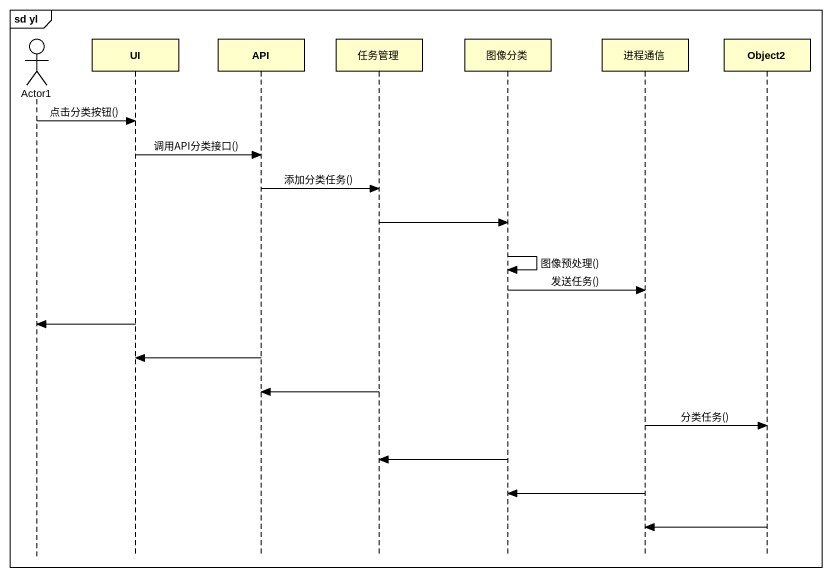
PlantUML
@startuml
mainframe sd yl
hide footbox
actor Actor1
participant UI
participant API
participant 任务管理
participant 图像分类
participant 进程通信
participant Object2

Actor1 -> UI : 点击分类按钮()
UI -> API : 调用API分类接口()
API -> 任务管理 : 添加分类任务()
任务管理 -> 图像分类
图像分类 -> 图像分类 : 图像预处理()
图像分类 -> 进程通信 : 发送任务()
UI -> Actor1
API -> UI
任务管理 -> API
进程通信 -> Object2 : 分类任务()
图像分类 -> 任务管理
进程通信 -> 图像分类
Object2 -> 进程通信
@enduml
